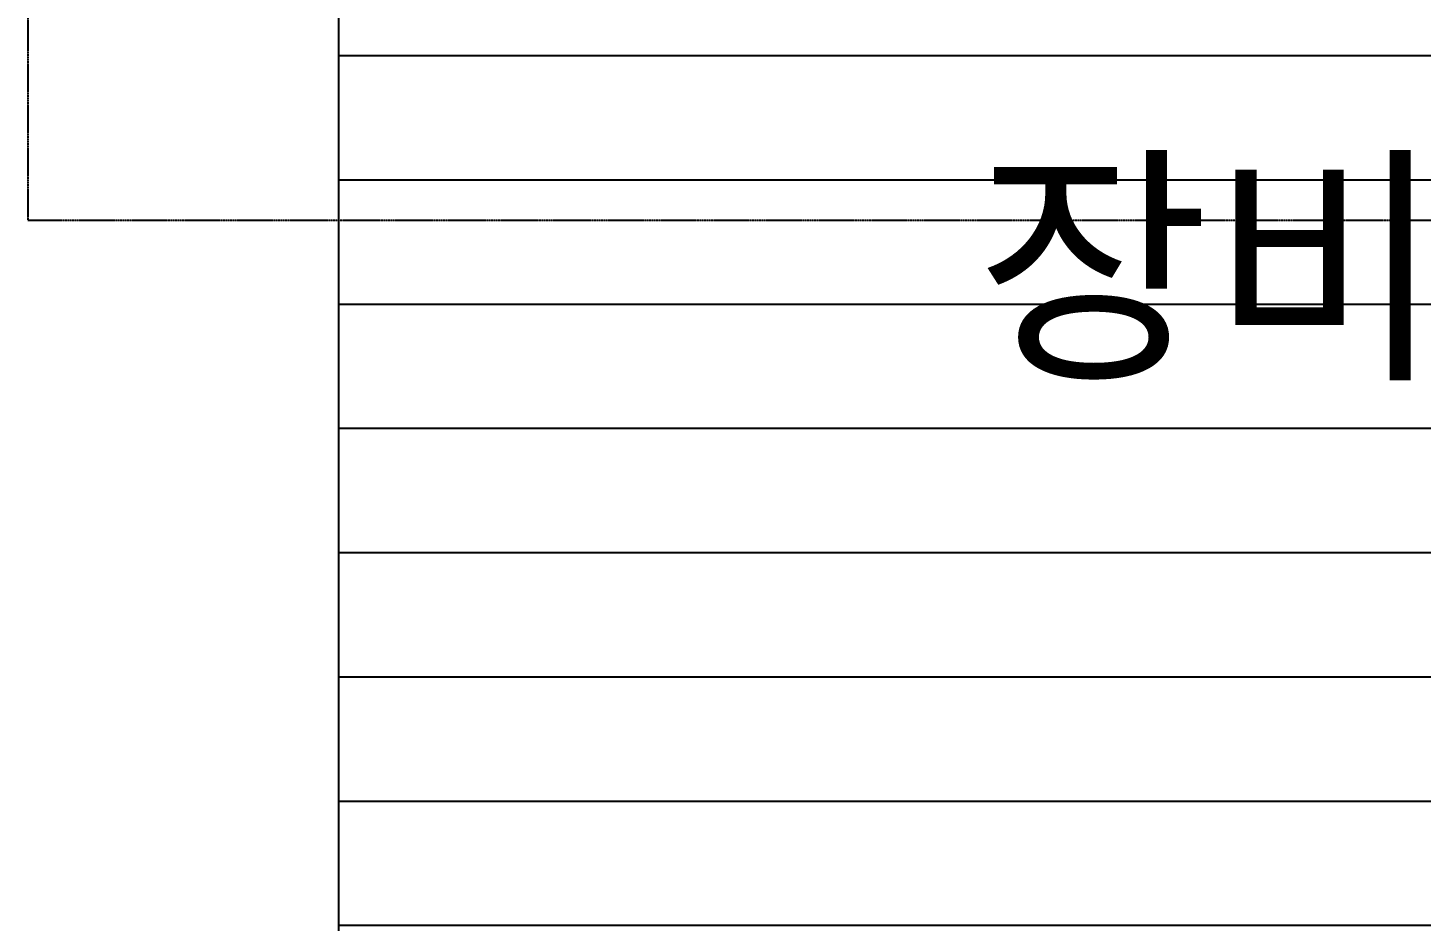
# Model space of a CAD drawing. Header units: millimetres. Extents: x -168200 to 504600, y -244718 to -125918.
# Drawn here: x -119800 to -117558, y -204281 to -202843 of the extents above; entities that cross this region are included whole.
import ezdxf
from ezdxf.enums import TextEntityAlignment as Align

# ---------------------------------------------------------------- set-up
doc = ezdxf.new("R2010")
doc.units = ezdxf.units.MM
doc.linetypes.add('DASHED2', pattern=[0.375, 0.25, -0.125])
doc.layers.add('arch', color=8, linetype='Continuous')
doc.layers.add('TXT-1', color=137, linetype='Continuous', plot=False)
doc.styles.add('스타일1', font='malgun.ttf')

# ---------------------------------------------------------------- blocks, each defined once
blk = doc.blocks.new('pit건축기초')
at = {"layer": 'arch'}
h = blk.add_hatch(dxfattribs=at)
h.set_pattern_fill('_USER', color=256, scale=200, pattern_type=0)
h.set_pattern_definition([(0, (-418075.24, -162288.14), (0, 200), [])])
h.paths.add_polyline_path([(-369175.2, -123523.1), (-365175.2, -123523.1), (-365175.2, -119823.1), (-369175.2, -119823.1)])
at = {"layer": 'arch', "linetype": 'DASHED2', "ltscale": 2}
blk.add_lwpolyline([(-369675.2, -119823.1), (-369675.2, -120723.1), (-364675.2, -120723.1), (-364675.2, -119823.1)], dxfattribs=at)
at = {"layer": 'arch'}
blk.add_lwpolyline([(-369175.2, -123523.1), (-365175.2, -123523.1), (-365175.2, -119823.1), (-369175.2, -119823.1)], close=True, dxfattribs=at)
at = {"layer": 'TXT-1', "style": '스타일1'}
blk.add_text('장비반입구 (4x4 셔터)', height=300, dxfattribs=at).set_placement((-366286.4, -120798.9), align=Align.MIDDLE_CENTER)

msp = doc.modelspace()

# ---------------------------------------------------------------- block references
msp.add_blockref('pit건축기초', (249875.2, -82429.6))

doc.saveas('drawing.dxf')
